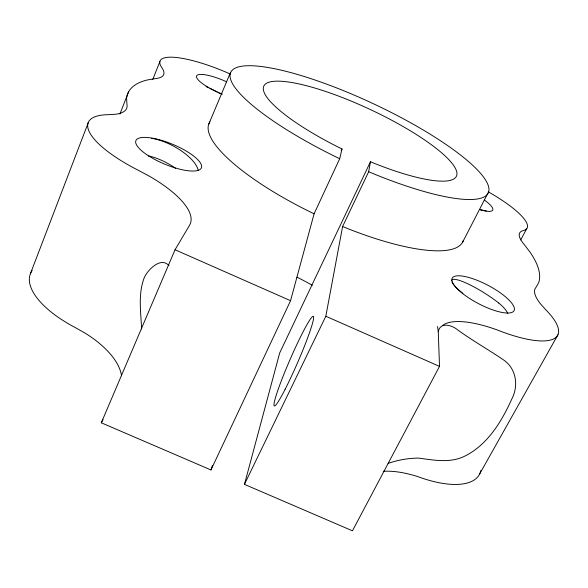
<?xml version="1.0" encoding="UTF-8"?>
<svg xmlns="http://www.w3.org/2000/svg" width="588" height="588" viewBox="0 0 588 588"><rect width="100%" height="100%" fill="white"/><g stroke="black" fill="none" stroke-linecap="round" stroke-linejoin="round"><path stroke-width="0.88" d="M437.56 326.531L438.266 331.772L439.515 366.383L352.462 530.817L244.454 484.358L325.825 316.248L342.606 226.512L368.669 171.725L370.447 161.773L375.776 163.927A106.325 23.902 25.1 0 0 442.566 153.637A106.325 23.902 25.1 0 0 281.968 81.306A106.325 23.902 25.1 0 0 336.365 146.177L342.003 148.984L339.702 158.709L314.095 213.797L290.56 300.696L210.967 469.959L101.305 422.794L175.033 249.753L189.556 225.255A93.551 32.097 21.3 0 0 149.778 176.422L138.327 170.285A85.635 25.843 22.5 0 1 108.758 114.675L116.02 114.212A78.336 21.521 21 0 0 126.927 104.355L126.596 98.218A226.226 61.534 25 0 1 147.294 79.975L155.408 78.601A67.671 16.354 21.9 0 0 162.7 69.009L160.502 65.408A66.797 15.839 23.4 0 1 230.275 74.014M244.454 484.358L279.697 352.94L370.447 161.773M210.967 469.959L212.378 465.608M438.266 331.772C440.287 321.283 452.37 325.282 457.964 330.118C472.723 340.739 488.532 349.713 503.541 359.922C516.249 368.441 518.778 385.809 511.883 398.84C501.954 420.912 488.466 443.499 466.453 455.296L465.887 455.56C451.114 463.535 434.356 460.191 418.656 458.103C408.256 458.133 397.936 460 388.109 463.395M30.378 273.78L88.325 122.547M119.878 114.072L128.581 91.868M152.821 79.358L159.907 61.527M208.858 123.936L230.298 72.905M341.231 150.646L342.003 148.984M462.705 242.013L488.033 192.93M520.711 239.911L526.745 228.614M101.305 422.794L103.018 419.634M479.749 473.781L557.946 334.756M442.786 325.59L444.183 324.326A91.941 30.547 29.3 0 1 496.706 329.75L500.564 331.235A84.29 24.953 27.7 0 0 545.921 309.898L540.482 303.856A75.977 20.323 29 0 1 535.955 287.422L538.652 282.762A226.226 61.534 25 0 0 529.854 251.87L524.07 244.358A65.694 15.604 28 0 1 522.232 230.908L523.408 230.577A65.768 15.464 26.5 0 0 488.356 191.857M342.606 226.512L347.89 228.673A140.003 37.706 25 0 0 463.307 240.543M368.669 171.725L374.019 173.967A142.171 32.053 25.1 0 0 470.157 162.994A142.171 32.053 25.1 0 0 252.245 65.768A142.171 32.053 25.1 0 0 337.718 157.768L339.702 158.709M175.033 249.753L290.56 300.696M325.825 316.248L439.515 366.383M314.095 213.797L312.147 212.871A140.003 37.706 25 0 1 209.953 121.819M168.932 265.651C160.855 256.111 146.904 270.509 143.979 278.374C138.026 294.647 140.877 312.154 141.612 329.001M32.149 270.517A81.739 34.905 21.3 0 0 74.838 327.332L85.627 333.433A88.729 42.74 19.3 0 1 121.554 375.776M383.266 471.289A87.311 40.77 31.5 0 1 417.252 476.442L420.986 477.75A80.519 33.759 29.1 0 0 480.888 470.356M484.269 199.964A27.268 6.402 26.5 0 1 479.69 209.534M222.345 94.176A27.695 6.564 23.4 0 1 196.576 76.043A27.695 6.564 23.4 0 1 226.667 81.82M296.94 277.168A100.519 38.433 25 0 1 312.265 285.305M462.433 293.03A34.464 6.372 32.1 0 1 452.591 283.195M452.187 282.497A34.464 6.372 32.1 0 1 451.907 281.865M451.753 280.366A34.464 6.372 32.1 0 1 468.849 284.305A34.464 6.372 32.1 0 1 498.764 303.048M498.756 303.055A34.383 14.252 23.1 0 1 507.731 313.345M151.638 138.32A35.03 14.119 28.1 0 1 198.193 170.314M148.323 155.842A34.839 14.524 28 0 1 175.569 168.33M206.006 86.568A27.32 4.197 29.4 0 1 208.659 87.759M210.041 88.406A27.32 4.197 29.4 0 1 217.244 92.081M218.707 92.889A27.32 4.197 29.4 0 1 220.169 93.705M486.35 210.923A26.952 4.212 19.9 0 1 480.322 209.74M285.165 389.219A48.892 4.079 -66.5 0 0 313.602 316.807A48.892 4.079 -66.5 0 0 282.644 377.43A48.892 4.079 -66.5 0 0 285.165 389.219M148.455 155.776A35.478 10.687 22.6 0 0 201.375 167.918A35.478 10.687 22.6 0 0 156.143 138.93A35.478 10.687 22.6 0 0 148.455 155.776M462.918 293.75A34.92 10.319 27.7 0 0 513.912 310.898A34.92 10.319 27.7 0 0 472.561 278.631A34.92 10.319 27.7 0 0 462.918 293.75"/></g></svg>
